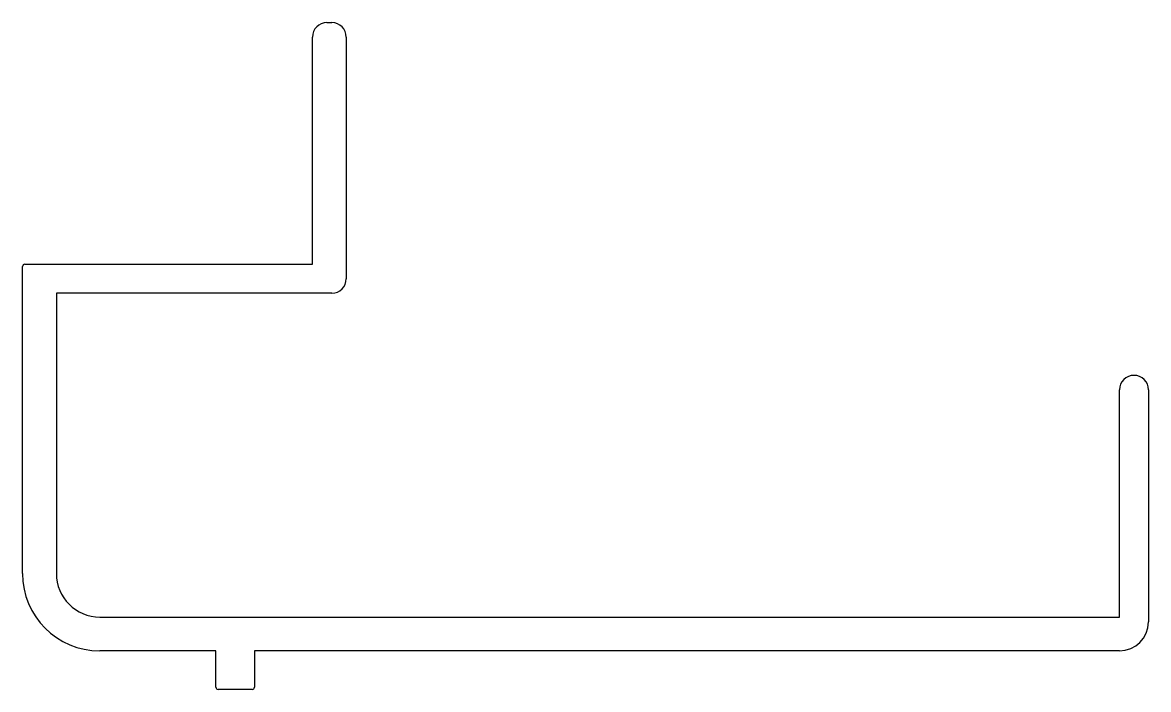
# Model space of a CAD drawing. Extents: x 2192 to 2309, y 1143 to 1212.
import ezdxf

# ---------------------------------------------------------------- set-up
doc = ezdxf.new("R2010")
doc.units = 0
doc.layers.get('0').update_dxf_attribs({"linetype": 'CONTINUOUS'})

msp = doc.modelspace()

# ---------------------------------------------------------------- linework, layer by layer
for p, q in [((2223.93, 1211.68), (2224.43, 1211.68)), ((2222.43, 1186.68), (2222.43, 1210.18)), ((2225.93, 1210.18), (2225.93, 1185.18)), ((2192.43, 1154.68), (2192.43, 1186.43)), ((2192.68, 1186.68), (2222.43, 1186.68)), ((2224.43, 1183.68), (2195.93, 1183.68)), ((2195.93, 1183.68), (2195.93, 1154.68)), ((2305.93, 1150.18), (2305.93, 1173.68)), ((2308.93, 1173.68), (2308.93, 1149.68)), ((2200.43, 1150.18), (2305.93, 1150.18)), ((2212.43, 1146.68), (2200.43, 1146.68)), ((2212.43, 1142.93), (2212.43, 1146.68)), ((2305.93, 1146.68), (2216.43, 1146.68)), ((2216.43, 1146.68), (2216.43, 1142.93)), ((2216.18, 1142.68), (2212.68, 1142.68))]:
    msp.add_line(p, q)
for centre, radius, start, end in [((2223.93, 1210.18), 1.5, 90, 180), ((2224.43, 1210.18), 1.5, 0, 90), ((2192.68, 1186.43), 0.25, 90, 180), ((2224.43, 1185.18), 1.5, 270, 0), ((2307.43, 1173.68), 1.5, 0, 180), ((2200.43, 1154.68), 8, 180, 270), ((2200.43, 1154.68), 4.5, 180, 270), ((2305.93, 1149.68), 3, 270, 0), ((2212.68, 1142.93), 0.25, 180, 270), ((2216.18, 1142.93), 0.25, 270, 0)]:
    msp.add_arc(centre, radius, start, end)

doc.saveas('drawing.dxf')
